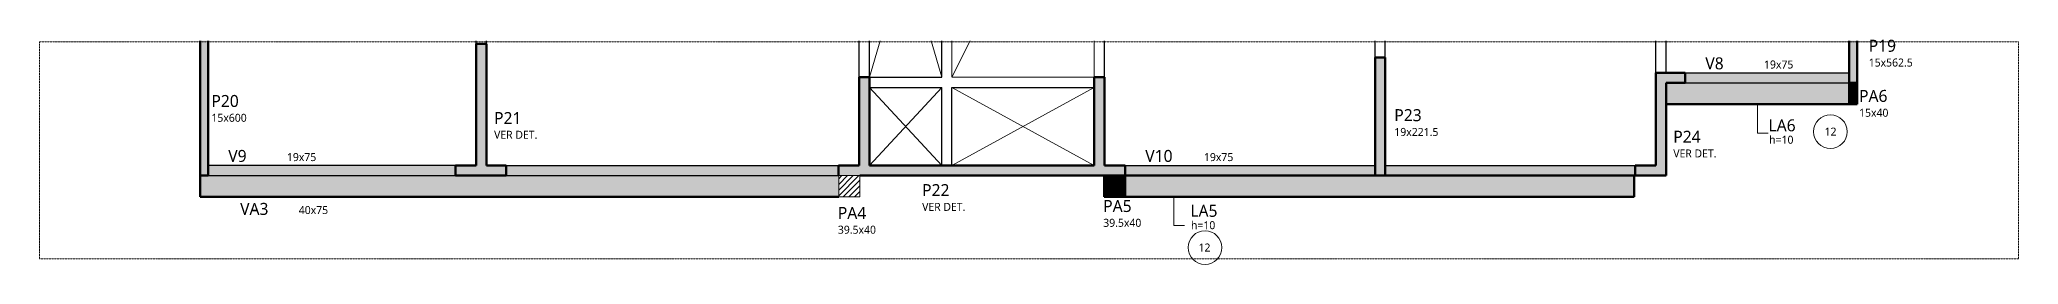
# Model space of a CAD drawing. Header units: centimetres. Extents: x -1981 to 73905, y -3196 to 88043.
# Drawn here: x 20160 to 23870, y -1083 to -661 of the extents above; entities that cross this region are included whole.
import ezdxf

# ---------------------------------------------------------------- set-up
doc = ezdxf.new("R2010")
doc.units = ezdxf.units.CM
doc.linetypes.add('Hidden', pattern=[0.714375, 0.47625, -0.238125])
doc.linetypes.add('Projeção', pattern=[0.396875, 0.238125, -0.15875])
doc.layers.add('A-DETL', color=7, linetype='Continuous', lineweight=18, true_color=0x00a600)
for name, color, linetype, lineweight in [('A-DETL-GENF', 7, 'Continuous', 18), ('A-DETL-THIN', 7, 'Continuous', 25), ('A-FLOR', 7, 'Continuous', 25), ('A-FLOR-IDEN', 7, 'Continuous', 9), ('S-BEAM', 7, 'Continuous', 25), ('S-BEAM-IDEN', 7, 'Continuous', 9), ('S-COLS', 7, 'Continuous', 25), ('S-COLS-IDEN', 7, 'Continuous', 9), ('S-STRS-MBND', 7, 'Projeção', 18)]:
    doc.layers.add(name, color=color, linetype=linetype, lineweight=lineweight)
doc.styles.add('Gadugi', font='gadugi.ttf', dxfattribs={"height": 15})
doc.styles.add('Gadugi_2', font='gadugi.ttf', dxfattribs={"height": 0.2})
doc.styles.add('Gadugi_3', font='gadugi.ttf', dxfattribs={"height": 22.5})

# ---------------------------------------------------------------- blocks, each defined once
blk = doc.blocks.new('PED_TAG_PILAR_R04 - PILAR VER DET_-2523782-DM G 002 - DETALHE SUL PAV 11')
at = {"layer": 'S-COLS-IDEN', "insert": (0.115, -0.633), "char_height": 0.2, "width": 1.37089, "attachment_point": 1, "style": 'Gadugi_2'}
blk.add_mtext('VER DET.', dxfattribs=at)
blk = doc.blocks.new('PED_TAG_LAJE_R03 - TÍTULO_ESPESSURA_REBAIXO _LADO_-2582900-DM G 002 - DETALHE SUL PAV 11')
at = {"layer": 'A-FLOR-IDEN'}
blk.add_circle((1.073, 0), 0.421, dxfattribs=at)
blk = doc.blocks.new('PED_TAG_LAJE_R03 - TÍTULO_ESPESSURA_REBAIXO-2582888-DM G 002 - DETALHE SUL PAV 11')
at = {"layer": 'A-FLOR-IDEN'}
blk.add_circle((-0.108, -0.761), 0.421, dxfattribs=at)

msp = doc.modelspace()

# ---------------------------------------------------------------- hatches: boundary and pattern name
at = {"layer": 'A-DETL-GENF', "true_color": 0x808080}
h = msp.add_hatch(dxfattribs=at)
h.set_pattern_fill('FP_3', color=8, style=0, pattern_type=2)
h.set_pattern_definition([(45, (22219.281, 0), (-5.3033, 5.3033), [])])
h.paths.add_polyline_path([(21697.42, -955.95), (21697.42, -915.95), (21657.92, -915.95), (21657.92, -955.95)], flags=0)
at = {"layer": 'A-FLOR', "true_color": 0xffffcc}
for points in [[(23244.68, -782.38), (23552.42, -782.38), (23552.42, -742.38), (23208.93, -742.38), (23208.93, -782.38)], [(22194.93, -955.95), (23149.43, -955.95), (23149.43, -915.95), (22194.93, -915.95)]]:
    msp.add_hatch(color=7, dxfattribs=at).paths.add_polyline_path(points, flags=0)
at = {"layer": 'S-BEAM', "true_color": 0xffffcc}
for points in [[(23552.43, -742.38), (23552.43, -723.38), (23244.68, -723.38), (23244.68, -742.38)], [(21657.92, -955.95), (21657.92, -915.95), (20460.42, -915.95), (20460.42, -955.95), (21657.69, -955.95)], [(20939.67, -915.95), (20939.67, -896.95), (20475.42, -896.95), (20475.42, -915.95)], [(21657.69, -915.95), (21657.69, -896.95), (21034.67, -896.95), (21034.67, -915.95)], [(22194.68, -915.95), (22663.43, -915.95), (22663.43, -896.95), (22194.68, -896.95)], [(23151.18, -915.95), (23151.18, -896.95), (22682.43, -896.95), (22682.43, -915.95)]]:
    msp.add_hatch(color=7, dxfattribs=at).paths.add_polyline_path(points, flags=0)
at = {"layer": 'S-COLS', "true_color": 0x808080}
for points in [[(20475.42, -915.95), (20475.42, -663.27), (20460.42, -663.27), (20460.42, -915.95)], [(23567.43, -742.38), (23567.43, -663.27), (23552.43, -663.27), (23552.43, -742.38)], [(20939.67, -915.95), (21034.67, -915.95), (21034.67, -896.95), (20997.42, -896.95), (20997.42, -669.38), (20978.42, -669.38), (20978.42, -896.95), (20939.67, -896.95)], [(22682.43, -915.95), (22682.43, -694.48), (22663.43, -694.48), (22663.43, -915.95)], [(21657.92, -915.95), (22194.68, -915.95), (22194.68, -896.95), (22155.93, -896.95), (22155.93, -731.83), (22136.93, -731.83), (22136.93, -896.95), (21715.42, -896.95), (21715.42, -731.83), (21696.42, -731.83), (21696.42, -896.95), (21657.69, -896.95), (21657.69, -915.95)], [(23208.93, -915.95), (23208.93, -742.38), (23244.68, -742.38), (23244.68, -723.38), (23189.93, -723.38), (23189.93, -896.95), (23151.18, -896.95), (23151.18, -915.95)], [(23567.43, -782.38), (23567.43, -742.38), (23552.43, -742.38), (23552.43, -782.38)], [(22194.93, -955.95), (22194.93, -915.95), (22155.43, -915.95), (22155.43, -955.95)]]:
    msp.add_hatch(color=8, dxfattribs=at).paths.add_polyline_path(points, flags=0)

# ---------------------------------------------------------------- linework, layer by layer
at = {"layer": 'A-DETL', "color": 7, "linetype": 'Hidden'}
for p, q in [((20159.64, -665.44), (20159.64, -1072.44)), ((23869.64, -665.44), (20159.64, -665.44)), ((23869.64, -1072.44), (23869.64, -665.44)), ((20159.64, -1072.44), (23869.64, -1072.44))]:
    msp.add_line(p, q, dxfattribs=at)
at = {"layer": 'A-DETL', "color": 7}
for p, q in [((21735.36, -663.27), (21715.42, -731.83)), ((21850.94, -731.83), (21831, -663.27)), ((21869.94, -731.83), (21904.42, -663.27)), ((21850.94, -750.83), (21715.42, -896.95)), ((21715.42, -750.83), (21850.94, -896.95)), ((21869.94, -750.83), (22136.93, -896.95)), ((22136.93, -750.83), (21869.94, -896.95)), ((23380.67, -782.38), (23380.67, -836.38)), ((23380.67, -836.38), (23400.67, -836.38)), ((21697.42, -915.95), (21657.92, -915.95)), ((21657.92, -915.95), (21657.92, -955.95)), ((21697.42, -955.95), (21697.42, -915.95)), ((21657.92, -955.95), (21697.42, -955.95)), ((22286.44, -955.95), (22286.44, -1009.95)), ((22286.44, -1009.95), (22306.44, -1009.95))]:
    msp.add_line(p, q, dxfattribs=at)
at = {"layer": 'A-DETL-THIN', "color": 190, "lineweight": 70, "true_color": 0x8000ff}
for p, q in [((22194.93, -915.95), (22663.43, -915.95)), ((22682.43, -915.95), (23151.18, -915.95))]:
    msp.add_line(p, q, dxfattribs=at)
at = {"layer": 'A-FLOR', "color": 190, "lineweight": 70, "true_color": 0x8000ff}
for p, q in [((23552.42, -742.38), (23552.42, -782.38)), ((23552.42, -782.38), (23208.93, -782.38)), ((23149.43, -915.95), (23149.43, -955.95)), ((23149.43, -955.95), (22194.93, -955.95))]:
    msp.add_line(p, q, dxfattribs=at)
at = {"layer": 'S-BEAM'}
for p, q in [((20978.42, -669.38), (20978.42, -663.27)), ((20997.42, -669.38), (20997.42, -663.27)), ((21696.42, -731.83), (21696.42, -663.27)), ((21715.42, -731.83), (21715.42, -663.27)), ((21850.94, -731.83), (21850.94, -663.27)), ((22155.93, -731.83), (22155.93, -663.27)), ((22663.43, -694.48), (22663.43, -663.27)), ((22682.43, -694.48), (22682.43, -663.27)), ((23189.93, -723.38), (23189.93, -663.27)), ((23208.93, -723.38), (23208.93, -663.27)), ((21715.42, -731.83), (21850.94, -731.83)), ((23244.68, -723.38), (23552.43, -723.38)), ((21715.42, -750.83), (21850.94, -750.83)), ((21850.94, -896.95), (21850.94, -750.83)), ((21869.94, -896.95), (21869.94, -750.83)), ((21869.94, -750.83), (22136.93, -750.83)), ((23244.68, -742.38), (23552.43, -742.38)), ((20939.67, -896.95), (20475.42, -896.95)), ((20475.42, -915.95), (20939.67, -915.95)), ((21034.67, -896.95), (21657.69, -896.95)), ((21034.67, -915.95), (21657.69, -915.95)), ((22194.68, -896.95), (22663.43, -896.95)), ((22663.43, -915.95), (22194.93, -915.95)), ((22682.43, -896.95), (23151.18, -896.95)), ((22682.43, -915.95), (23151.18, -915.95))]:
    msp.add_line(p, q, dxfattribs=at)
at = {"layer": 'S-BEAM', "color": 190, "lineweight": 70, "true_color": 0x8000ff}
for p, q in [((20460.42, -915.95), (20460.42, -955.95)), ((20460.42, -955.95), (21657.92, -955.95))]:
    msp.add_line(p, q, dxfattribs=at)
at = {"layer": 'S-COLS', "lineweight": 50}
for p, q in [((20460.42, -915.95), (20460.42, -663.27)), ((20475.42, -663.27), (20475.42, -915.95)), ((23552.43, -742.38), (23552.43, -663.27)), ((23567.43, -663.27), (23567.43, -742.38)), ((20978.42, -896.95), (20978.42, -669.38)), ((20978.42, -669.38), (20997.42, -669.38)), ((20997.42, -669.38), (20997.42, -896.95)), ((22663.43, -915.95), (22663.43, -694.48)), ((22663.43, -694.48), (22682.43, -694.48)), ((22682.43, -694.48), (22682.43, -915.95)), ((21696.42, -896.95), (21696.42, -731.83)), ((21696.42, -731.83), (21715.42, -731.83)), ((21715.42, -731.83), (21715.42, -896.95)), ((22136.93, -896.95), (22136.93, -731.83)), ((22136.94, -731.83), (22155.93, -731.83)), ((22155.93, -731.83), (22155.93, -896.95)), ((23189.93, -896.95), (23189.93, -723.38)), ((23189.93, -723.38), (23244.68, -723.38)), ((23244.68, -723.38), (23244.68, -742.38)), ((23244.68, -742.38), (23208.93, -742.38)), ((23208.93, -742.38), (23208.93, -915.95)), ((23567.43, -742.38), (23552.43, -742.38)), ((20475.42, -915.95), (20460.42, -915.95)), ((20939.67, -915.95), (20939.67, -896.95)), ((20939.67, -896.95), (20978.42, -896.95)), ((21034.67, -915.95), (20939.67, -915.95)), ((20997.42, -896.95), (21034.67, -896.95)), ((21034.67, -896.95), (21034.67, -915.95)), ((21657.69, -915.95), (21657.69, -896.95)), ((21657.69, -896.95), (21696.42, -896.95)), ((21657.92, -915.95), (21657.69, -915.95)), ((22194.68, -915.95), (21697.42, -915.95)), ((21715.42, -896.95), (22136.93, -896.95)), ((22155.93, -896.95), (22194.68, -896.95)), ((22194.68, -896.95), (22194.68, -915.95)), ((22682.43, -915.95), (22663.43, -915.95)), ((23151.18, -915.95), (23151.18, -896.95)), ((23151.18, -896.95), (23189.93, -896.95)), ((23208.93, -915.95), (23151.18, -915.95))]:
    msp.add_line(p, q, dxfattribs=at)
at = {"layer": 'S-COLS', "color": 190, "lineweight": 70, "true_color": 0x8000ff}
for p, q in [((23552.43, -782.38), (23552.43, -742.38)), ((23552.43, -742.38), (23567.43, -742.38)), ((23567.43, -742.38), (23567.43, -782.38)), ((23567.43, -782.38), (23552.43, -782.38)), ((22155.43, -955.95), (22155.43, -915.95)), ((22155.43, -915.95), (22194.93, -915.95)), ((22194.93, -915.95), (22194.93, -955.95)), ((22194.93, -955.95), (22155.43, -955.95))]:
    msp.add_line(p, q, dxfattribs=at)
at = {"layer": 'S-STRS-MBND'}
for p, q in [((21869.94, -663.27), (21869.94, -731.83)), ((22136.93, -731.83), (22136.93, -663.27)), ((21869.94, -731.83), (22136.93, -731.83))]:
    msp.add_line(p, q, dxfattribs=at)

# ---------------------------------------------------------------- block references
at = {"layer": 'A-FLOR-IDEN', "xscale": 74.99999999999996, "yscale": 74.99999999999996, "zscale": 74.99999999999996}
for name, p in [('PED_TAG_LAJE_R03 - TÍTULO_ESPESSURA_REBAIXO _LADO_-2582900-DM G 002 - DETALHE SUL PAV 11', (23436.68, -833.84)), ('PED_TAG_LAJE_R03 - TÍTULO_ESPESSURA_REBAIXO-2582888-DM G 002 - DETALHE SUL PAV 11', (22352.71, -994.1))]:
    msp.add_blockref(name, p, dxfattribs=at)
at = {"layer": 'S-COLS-IDEN', "xscale": 74.99999999999996, "yscale": 74.99999999999996, "zscale": 74.99999999999996}
for p in [(21003.17, -784.67), (23213.93, -819.66), (21805.65, -919.79)]:
    msp.add_blockref('PED_TAG_PILAR_R04 - PILAR VER DET_-2523782-DM G 002 - DETALHE SUL PAV 11', p, dxfattribs=at)

# ---------------------------------------------------------------- texts
at = {"layer": 'A-FLOR-IDEN', "attachment_point": 1}
for s, insert, char_height, width, style in [('LA6', (23401.11, -810.69), 22.5, 63.7342, 'Gadugi_3'), ('h=10', (23402.28, -841.41), 15, 59.5253, 'Gadugi'), ('12', (23506.21, -826.19), 15, 27.6582, 'Gadugi'), ('h=10', (22318.32, -1001.66), 15, 59.5253, 'Gadugi'), ('LA5', (22317.15, -970.95), 22.5, 63.7342, 'Gadugi_3'), ('12', (22332.48, -1043.53), 15, 27.6582, 'Gadugi')]:
    msp.add_mtext(s, dxfattribs=dict(at, insert=insert, char_height=char_height, width=width, style=style))
at = {"layer": 'S-BEAM-IDEN', "attachment_point": 1}
for s, insert, char_height, width, style in [('V8', (23282.67, -694.47), 22.5, 45.0949, 'Gadugi_3'), ('19x75', (23392.62, -700.38), 15, 67.3417, 'Gadugi'), ('V9', (20513.42, -868.04), 22.5, 45.0949, 'Gadugi_3'), ('19x75', (20623.36, -873.94), 15, 67.3417, 'Gadugi'), ('V10', (22232.67, -868.04), 22.5, 66.1392, 'Gadugi_3'), ('19x75', (22342.62, -873.94), 15, 67.3417, 'Gadugi'), ('VA3', (20535.64, -967.33), 22.5, 69.7468, 'Gadugi_3'), ('40x75', (20645.59, -973.23), 15, 67.3417, 'Gadugi')]:
    msp.add_mtext(s, dxfattribs=dict(at, insert=insert, char_height=char_height, width=width, style=style))
at = {"layer": 'S-COLS-IDEN', "attachment_point": 1}
for s, insert, char_height, width, style in [('P19', (23588.94, -661.43), 22.5, 63.7342, 'Gadugi_3'), ('15x562.5', (23588.94, -696.66), 15, 100.4114, 'Gadugi'), ('P20', (20481.78, -765.02), 22.5, 63.7342, 'Gadugi_3'), ('PA6', (23570.89, -755.58), 22.5, 67.3417, 'Gadugi_3'), ('15x600', (20481.78, -800.26), 15, 81.1709, 'Gadugi'), ('P21', (21011.78, -797.02), 22.5, 63.7342, 'Gadugi_3'), ('P23', (22699.54, -791.57), 22.5, 63.7342, 'Gadugi_3'), ('15x40', (23570.89, -790.82), 15, 67.3417, 'Gadugi'), ('19x221.5', (22699.54, -826.81), 15, 100.4114, 'Gadugi'), ('P24', (23222.54, -832.02), 22.5, 63.7342, 'Gadugi_3'), ('P22', (21814.27, -932.15), 22.5, 63.7342, 'Gadugi_3'), ('PA5', (22153.79, -961.93), 22.5, 67.3417, 'Gadugi_3'), ('PA4', (21656.28, -974.92), 22.5, 67.3417, 'Gadugi_3'), ('39.5x40', (22153.79, -997.16), 15, 86.5822, 'Gadugi'), ('39.5x40', (21656.28, -1010.15), 15, 86.5822, 'Gadugi')]:
    msp.add_mtext(s, dxfattribs=dict(at, insert=insert, char_height=char_height, width=width, style=style))

doc.saveas('drawing.dxf')
